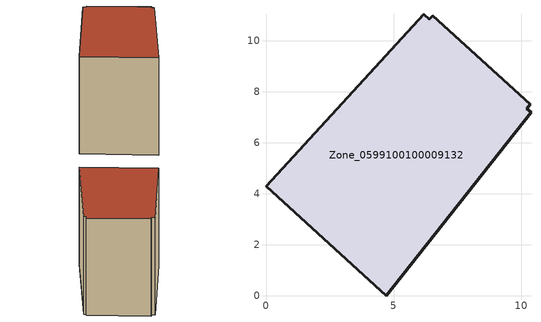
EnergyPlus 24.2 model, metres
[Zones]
Zone_0599100100009132
 floor ground (C_G): 10.36,7.5 10.23,7.33 10.39,7.19 4.71,0 0,4.29 6.18,11.03 6.39,10.83 6.54,10.97 z3.23
 wall outside (C_F): 4.71,0 10.39,7.19 10.23,7.33 10.36,7.5 6.54,10.97 6.39,10.83 6.18,11.03 0,4.29 4.71,0 z3.23:11.83
 roof outside (C_R): 10.23,7.33 10.36,7.5 6.54,10.97 6.39,10.83 6.18,11.03 0,4.29 4.71,0 10.39,7.19 z11.83
[BUILDING]
Pand.0599100100009132: North Axis=0; Terrain=City; Loads Convergence Tolerance Value=0.04; Temperature Convergence Tolerance Value=0.4; Solar Distribution=FullExterior; Maximum Number of Warmup Days=25; Minimum Number of Warmup Days=1
[Site:Location]
Rotterdam.The.Hague.AP_ZH_NLD Design_Conditions: Latitude=51.96; Longitude=4.45; Time Zone=1; Elevation=-4.5
[SITE:GROUNDTEMPERATURE:BUILDINGSURFACE]
18, 18, 18, 18, 18, 18, 18, 18, 18, 18, 18, 18
[MATERIAL] Thermal Absorptance=0.9; Solar Absorptance=0.7; Visible Absorptance=0.7
Name | Roughness | Thickness | Conductivity | Density | Specific Heat
G.TC.2015-2018 | MediumSmooth | 0.15 | 0.0428571 | 540 | 1210
F.TC.2015-2018 | Rough | 0.3 | 0.0666667 | 1920 | 840
R.TC.2015-2018 | MediumRough | 0.2 | 0.0333333 | 1500 | 1000
[CONSTRUCTION]
C_G: G.TC.2015-2018
C_F: F.TC.2015-2018
C_R: R.TC.2015-2018
[ZONE]
Zone_0599100100009132: Type=1; Multiplier=1; Ceiling Height=Autocalculate; Volume=Autocalculate; Floor Area=autocalculate; Part of Total Floor Area=Yes
[ZONEINFILTRATION:DESIGNFLOWRATE]
Infil_Zone_0599100100009132: Zone or ZoneList or Space or SpaceList=Zone_0599100100009132; Schedule=AlwaysOn; Design Flow Rate Calculation Method=Flow/Area; Flow Rate per Floor Area=0.0015; Constant Term Coefficient=1; Temperature Term Coefficient=0; Velocity Term Coefficient=0; Velocity Squared Term Coefficient=0
[HVACTEMPLATE:ZONE:IDEALLOADSAIRSYSTEM]
Zone_0599100100009132: Maximum Heating Supply Air Temperature=50; Minimum Cooling Supply Air Temperature=13; Maximum Heating Supply Air Humidity Ratio=0.0156; Minimum Cooling Supply Air Humidity Ratio=0.0077; Heating Limit=NoLimit; Cooling Limit=NoLimit; Dehumidification Control Type=ConstantSensibleHeatRatio; Cooling Sensible Heat Ratio=0.7; Dehumidification Setpoint=60; Humidification Control Type=None; Humidification Setpoint=30; Outdoor Air Method=None; Outdoor Air Flow Rate per Person=0.00944; Outdoor Air Flow Rate per Zone Floor Area=0; Outdoor Air Flow Rate per Zone=0; Demand Controlled Ventilation Type=None; Outdoor Air Economizer Type=NoEconomizer; Heat Recovery Type=None; Sensible Heat Recovery Effectiveness=0.7; Latent Heat Recovery Effectiveness=0.65
[ZONECONTROL:THERMOSTAT]
ThermostatControl_Zone_0599100100009132: Zone or ZoneList=Zone_0599100100009132; Control Type Schedule=DualSetpointControlType; Control 1=Thermostat_Zone_0599100100009132; Temperature Difference Between Cutout And Setpoint=0
[THERMOSTATSETPOINT:DUALSETPOINT]
Thermostat_Zone_0599100100009132: Heating Setpoint Temperature Schedule=HeatingSetpoint_Zone_0599100100009132; Cooling Setpoint Temperature Schedule=CoolingSetpoint_Zone_0599100100009132
[SCHEDULE:COMPACT]
HeatingSetpoint_Zone_0599100100009132: Through: 12/31, For: AllDays, Until: 24:00, 21
CoolingSetpoint_Zone_0599100100009132: Through: 12/31, For: AllDays, Until: 24:00, 24
DualSetpointControlType: Through: 12/31, For: AllDays, Until: 24:00, 4
AlwaysOn: Through: 12/31, For: AllDays, Until: 24:00, 1
